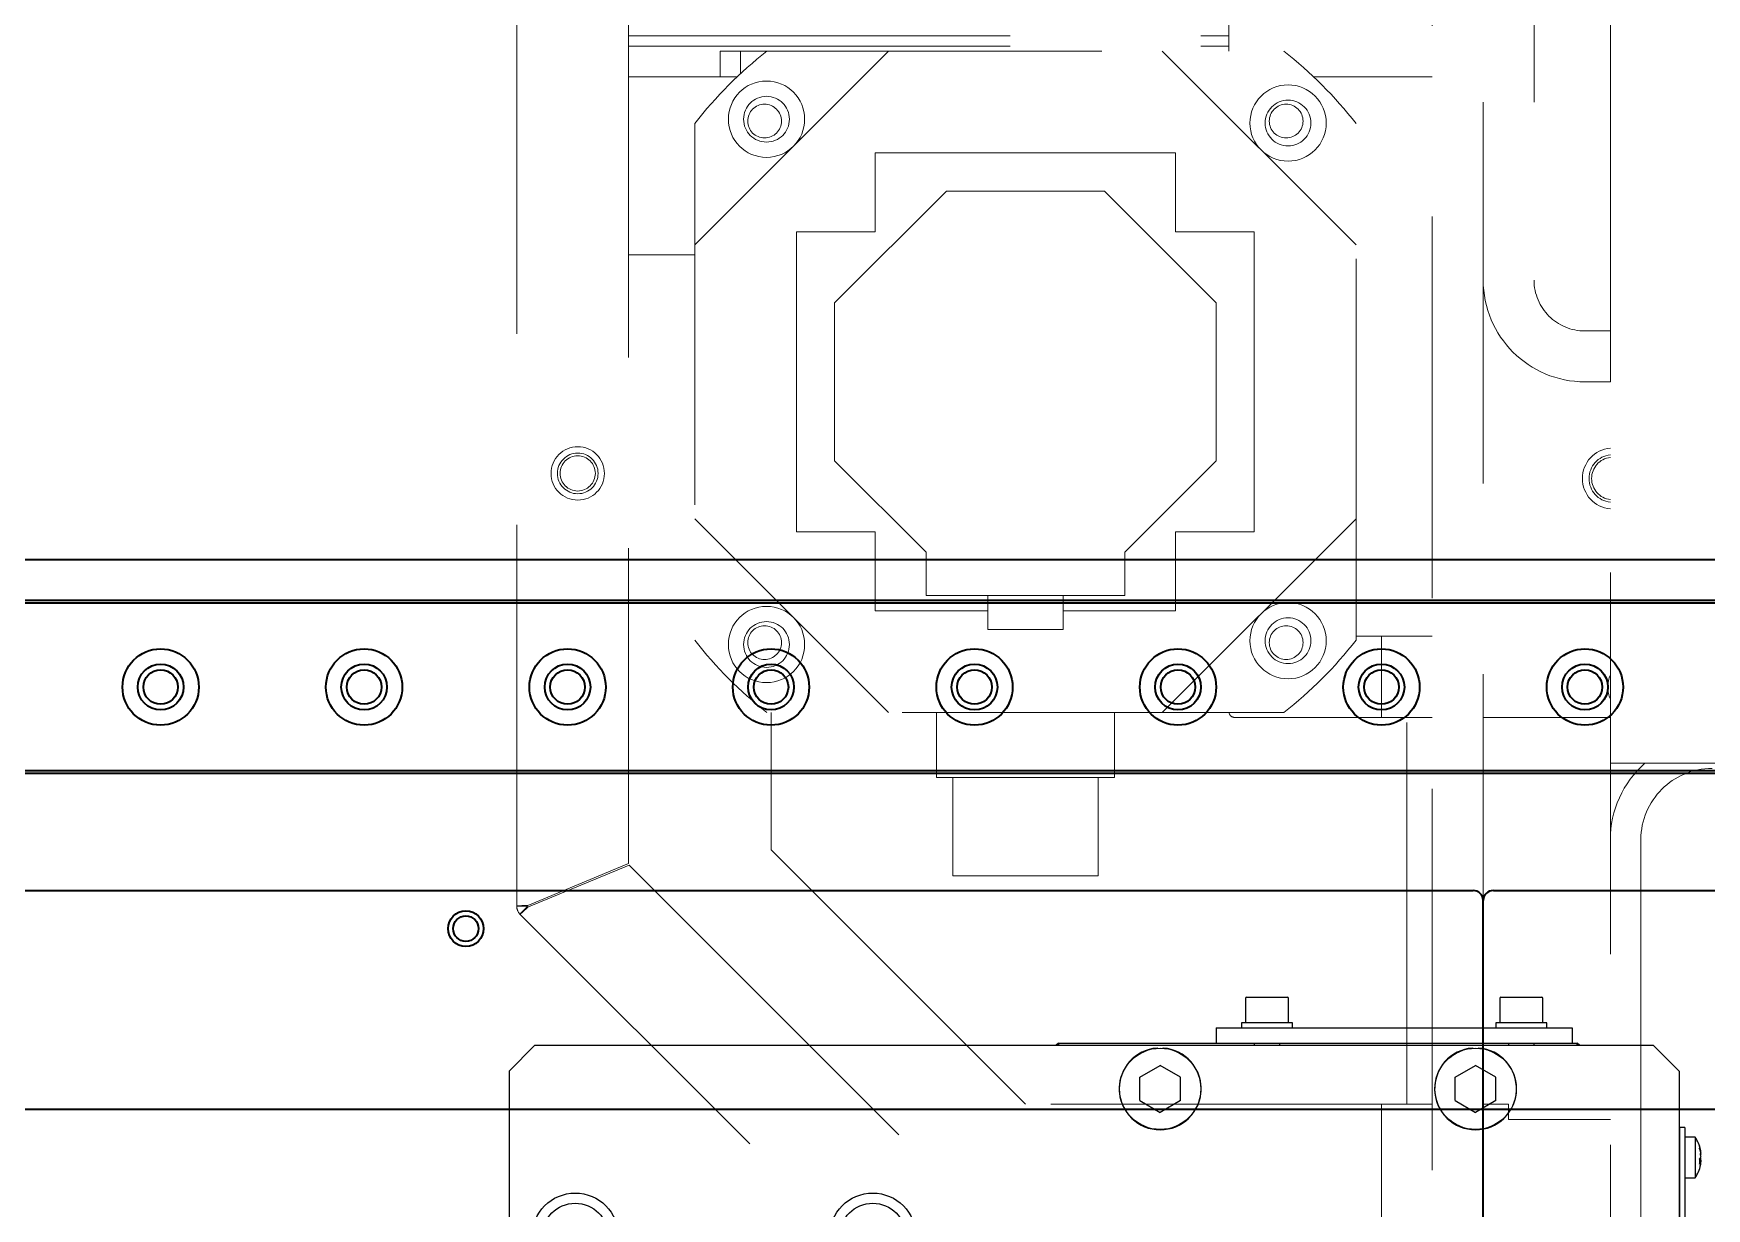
# Model space of a CAD drawing. Header units: inches. Extents: x 16559 to 58559, y 6500 to 36200.
# Drawn here: x 34559.6 to 34888.5, y 23091.7 to 23322.7 of the extents above; entities that cross this region are included whole.
import ezdxf

# ---------------------------------------------------------------- set-up
doc = ezdxf.new("R2010")
doc.units = ezdxf.units.IN
doc.header["$LTSCALE"] = 300
doc.linetypes.add('NASCOSTA', pattern=[0.375, 0.25, -0.125])
doc.layers.add('GUIDE', color=4, linetype='Continuous', lineweight=35)
doc.layers.add('MACCHINA', color=40, linetype='Continuous')
doc.layers.add('MORSE', color=41, linetype='Continuous')

# ---------------------------------------------------------------- blocks, each defined once
blk = doc.blocks.new('A$C4fed211f')
at = {"layer": 'MACCHINA', "color": 254, "linetype": 'NASCOSTA', "lineweight": 5}
for p, q in [((-890, 950), (-890, 390)), ((-1090, 266.91), (-1090, 739.52)), ((-875, 670), (-875, 200)), ((-900, 650), (-900, 200)), ((-910, 515), (-910, -983.88)), ((-1068, 449.79), (-1068, 275.28)), ((-950, 435), (-950, 450)), ((-1068, 438), (-950, 438)), ((-1068, 436), (-950, 436)), ((-1016.92, 435), (-1055, 396.92)), ((-1050, 430), (-1050, 435)), ((-1050, 435), (-939.19, 435)), ((-1046, 435), (-1046, 430.58)), ((-925, 396.92), (-963.08, 435)), ((-1046.62, 430), (-1068, 430)), ((-933.38, 430), (-910, 430)), ((-1055, 420.81), (-1055, 319.19)), ((-925, 319.19), (-925, 420.81)), ((-1019.5, 399.5), (-1019.5, 415)), ((-1019.5, 415), (-960.5, 415)), ((-960.5, 415), (-960.5, 399.5)), ((-1027.5, 385.53), (-1005.53, 407.5)), ((-1005.53, 407.5), (-974.47, 407.5)), ((-974.47, 407.5), (-952.5, 385.53)), ((-1035, 340.5), (-1035, 399.5)), ((-1035, 399.5), (-1019.5, 399.5)), ((-960.5, 399.5), (-945, 399.5)), ((-945, 399.5), (-945, 340.5)), ((-1055, 395), (-1068, 395)), ((-1027.5, 354.47), (-1027.5, 385.53)), ((-952.5, 385.53), (-952.5, 354.47)), ((-880, 380), (-875, 380)), ((-875, 370), (-880, 370)), ((-1009.53, 336.5), (-1027.5, 354.47)), ((-952.5, 354.47), (-970.47, 336.5)), ((-1016.92, 305), (-1055, 343.08)), ((-925, 343.08), (-963.08, 305)), ((-1019.5, 340.5), (-1035, 340.5)), ((-1019.5, 325), (-1019.5, 340.5)), ((-945, 340.5), (-960.5, 340.5)), ((-960.5, 340.5), (-960.5, 325)), ((-1009.53, 328), (-1009.53, 336.5)), ((-970.47, 336.5), (-970.47, 328)), ((-970.47, 328), (-1009.53, 328)), ((-997.4, 328), (-997.4, 321.3)), ((-982.6, 321.3), (-982.6, 328)), ((-997.4, 325), (-1019.5, 325)), ((-960.5, 325), (-982.6, 325)), ((-997.4, 321.3), (-982.6, 321.3)), ((-925, 320), (-910, 320)), ((-920, 320), (-920, 304)), ((-939.19, 305), (-1040.81, 305)), ((-1040, 305), (-1040, 278)), ((-1007.5, 292.2), (-1007.5, 305)), ((-972.5, 292.2), (-972.5, 305)), ((-910, 304), (-948.8, 304)), ((-915, 228), (-915, 304)), ((-900, 304), (-875, 304)), ((-875, 295), (-775, 295)), ((-972.5, 292.2), (-1007.5, 292.2)), ((-1004.29, 292.2), (-1004.29, 272.9)), ((-975.71, 272.9), (-975.71, 292.2)), ((-869, 280), (-869, 199.95)), ((-990, 228), (-1040, 278)), ((-1068, 275.28), (-1087.8, 267.07)), ((-1087.69, 266.8), (-1067.89, 275)), ((-1067.89, 275), (-955, 162.11)), ((-1004.29, 272.9), (-975.71, 272.9)), ((-1088, 266.91), (-1090, 266.91)), ((-1087.94, 266.77), (-1089.36, 265.36)), ((-964.64, 140.64), (-1089.36, 265.36)), ((-910, 228), (-990, 228)), ((-920, 200), (-920, 228)), ((-895, 228), (-900, 228)), ((-895, 228), (-895, 225)), ((-895, 225), (-875, 225))]:
    blk.add_line(p, q, dxfattribs=at)
for centre, radius in [((-1040.89, 421.64), 7.5), ((-938.36, 420.89), 7.5), ((-1040.89, 421.64), 4.5), ((-1041.27, 421.27), 3.32), ((-938.36, 420.89), 4.5), ((-938.73, 421.27), 3.32), ((-1078, 352), 5.25), ((-1078, 352), 4), ((-1078, 352), 3.46), ((-1040.89, 318.36), 7.5), ((-938.36, 319.11), 7.5), ((-1040.89, 318.36), 4.5), ((-938.36, 319.11), 4.5), ((-1041.27, 318.73), 3.32), ((-938.73, 318.73), 3.32)]:
    blk.add_circle(centre, radius, dxfattribs=at)
for centre, radius, start, end in [((-990, 370), 82.5, 128.0123, 141.9877), ((-990, 370), 82.5, 38.0123, 51.9877), ((-880, 390), 20, 180, 270), ((-880, 390), 10, 180, 270), ((-874.5, 351), 6, 94.7802, 265.2198), ((-874.5, 351), 4.69, 96.1225, 263.8775), ((-874.5, 351), 4.19, 96.8568, 263.1432), ((-990, 370), 82.5, 218.0123, 231.9877), ((-990, 370), 82.5, 308.0123, 321.9877), ((-869.5, 310), 6, 156.4435, 203.5565), ((-948.8, 305.2), 1.2, 189.5941, 270), ((-855, 280), 20, 131.4096, 180), ((-855, 280), 14, 90, 180), ((-1087.8, 266.91), 2.2, 180, 225), ((-1087.8, 266.91), 0.2, 180, 225)]:
    blk.add_arc(centre, radius, start, end, dxfattribs=at)
for points in [[(-1087.8, 267.07), (-1088.09, 267.06), (-1088.66, 267.03), (-1089.39, 266.99), (-1089.9, 266.95), (-1089.97, 266.92), (-1090, 266.91)], [(-1089.36, 265.36), (-1089.32, 265.37), (-1089.26, 265.4), (-1088.87, 265.73), (-1088.33, 266.21), (-1087.9, 266.6), (-1087.69, 266.8)], [(-1087.8, 267.07), (-1087.83, 267.06), (-1087.88, 267.03), (-1087.94, 266.99), (-1087.99, 266.95), (-1088, 266.92), (-1088, 266.91)], [(-1087.94, 266.77), (-1087.93, 266.76), (-1087.91, 266.75), (-1087.84, 266.75), (-1087.77, 266.77), (-1087.71, 266.79), (-1087.69, 266.8)]]:
    blk.add_open_spline(points, degree=3, dxfattribs=at)
blk = doc.blocks.new('A$C8cf30650')
at = {"layer": 'GUIDE'}
for p, q in [((4100, 335), (100, 335)), ((3980, 327), (-20, 327)), ((3980, 326.5), (-20, 326.5)), ((3980, 293.5), (-20, 293.5)), ((4100, 293), (-20, 293)), ((102, 270), (2098, 270)), ((2102, 270), (4098, 270)), ((2100, 44), (2100, 268)), ((100, 227), (4100, 227))]:
    blk.add_line(p, q, dxfattribs=at)
for centre, radius in [((1840, 310), 7.5), ((1880, 310), 7.5), ((1920, 310), 7.5), ((1960, 310), 7.5), ((2000, 310), 7.5), ((2040, 310), 7.5), ((2080, 310), 7.5), ((2120, 310), 7.5), ((1840, 310), 4.5), ((1840, 310), 3.4), ((1880, 310), 4.5), ((1880, 310), 3.4), ((1920, 310), 4.5), ((1920, 310), 3.4), ((1960, 310), 4.5), ((1960, 310), 3.4), ((2000, 310), 4.5), ((2000, 310), 3.4), ((2040, 310), 4.5), ((2040, 310), 3.4), ((2080, 310), 4.5), ((2080, 310), 3.4), ((2120, 310), 4.5), ((2120, 310), 3.4), ((1900, 262.5), 3.5), ((1900, 262.5), 2.5)]:
    blk.add_circle(centre, radius, dxfattribs=at)
for centre, start, end in [((2098, 268), 0, 90), ((2102, 268), 90, 180)]:
    blk.add_arc(centre, 2, start, end, dxfattribs=at)
blk = doc.blocks.new('A$C9daba7a7')
at = {"layer": 'MORSE'}
for p, q in [((-46.75, 248.8), (-46.75, 244)), ((-46.55, 249), (-42.5, 249)), ((-42.5, 249), (-38.45, 249)), ((-38.25, 244), (-38.25, 248.8)), ((3.25, 248.8), (3.25, 244)), ((3.45, 249), (7.5, 249)), ((7.5, 249), (11.55, 249)), ((11.75, 244), (11.75, 248.8)), ((-47.5, 244), (-47.5, 243)), ((-37.5, 244), (-47.5, 244)), ((-37.5, 243), (-37.5, 244)), ((2.5, 244), (2.5, 243)), ((12.5, 244), (2.5, 244)), ((12.5, 243), (12.5, 244)), ((-52.5, 243), (-52.5, 240)), ((-52.5, 243), (17.5, 243)), ((17.5, 243), (17.5, 240)), ((-186.5, 239.5), (-191.5, 234.5)), ((33.5, 239.5), (-186.5, 239.5)), ((-83.5, 240), (-84, 239.5)), ((-83.5, 240), (-83.5, 239.5)), ((-83.5, 240), (-52.5, 240)), ((-64.12, 239.03), (-64.12, 238.98)), ((-62.88, 238.98), (-62.88, 239.03)), ((-52.5, 240), (17.5, 240)), ((-45, 240), (-45, 239.5)), ((-40, 239.5), (-40, 240)), ((-2.12, 239.03), (-2.12, 238.98)), ((-0.88, 238.98), (-0.88, 239.03)), ((5, 240), (5, 239.5)), ((10, 239.5), (10, 240)), ((17.5, 240), (18.5, 240)), ((18.5, 239.5), (18.5, 240)), ((19, 239.5), (18.5, 240)), ((38.5, 234.5), (33.5, 239.5)), ((-191.5, 234.5), (-191.5, 60)), ((-67.5, 233.31), (-63.5, 235.62)), ((-59.5, 233.31), (-63.5, 235.62)), ((-5.5, 233.31), (-1.5, 235.62)), ((2.5, 233.31), (-1.5, 235.62)), ((38.5, 234.5), (38.5, 60)), ((-67.5, 228.69), (-67.5, 233.31)), ((-59.5, 228.69), (-59.5, 233.31)), ((-5.5, 228.69), (-5.5, 233.31)), ((2.5, 228.69), (2.5, 233.31)), ((-67.5, 228.69), (-63.5, 226.38)), ((-59.5, 228.69), (-63.5, 226.38)), ((-5.5, 228.69), (-1.5, 226.38)), ((2.5, 228.69), (-1.5, 226.38)), ((38.65, 223.42), (38.5, 223.42)), ((38.65, 220.42), (38.65, 223.42)), ((39.65, 223.42), (38.65, 223.42)), ((38.65, 159.58), (38.65, 220.42)), ((39.65, 223.42), (39.65, 220.42)), ((41.65, 221.5), (39.65, 221.5)), ((39.65, 220.42), (39.65, 159.58)), ((41.65, 221.5), (41.65, 213.5)), ((42.82, 217.32), (42.58, 217.26)), ((42.82, 218.13), (42.7, 218.06)), ((42.82, 218.57), (42.74, 218.53)), ((42.82, 218.39), (42.78, 218.37)), ((42.82, 216.87), (42.56, 217.03)), ((42.82, 216.61), (42.57, 216.68)), ((42.82, 216.43), (42.79, 216.44)), ((39.65, 213.5), (41.65, 213.5))]:
    blk.add_line(p, q, dxfattribs=at)
at = {"layer": 'MORSE', "flags": 128}
for points in [[(42.82, 218.39), (42.8, 218.5), (42.79, 218.56)], [(42.82, 216.87), (42.79, 216.73), (42.78, 216.63)]]:
    blk.add_lwpolyline(points, dxfattribs=at)
at = {"layer": 'MORSE'}
for centre, radius in [((-63.5, 231), 8), ((-1.5, 231), 8), ((-178.5, 202), 8.5), ((-178.5, 202), 6.5), ((-120, 202), 8.5), ((-120, 202), 6.5)]:
    blk.add_circle(centre, radius, dxfattribs=at)
for centre, radius, start, end in [((-46.55, 248.8), 0.2, 90, 180), ((-38.45, 248.8), 0.2, 0, 90), ((3.45, 248.8), 0.2, 90, 180), ((11.55, 248.8), 0.2, 0, 90), ((-63.5, 231), 8.05, 94.4529, 85.5471), ((-1.5, 231), 8.05, 94.4529, 85.5471), ((35.88, 217.5), 7.02, 12.3382, 34.708), ((36.83, 217.71), 6.05, 8.2239, 19.0334), ((41.42, 219.46), 1.15, 348.9237, 11.0763), ((36.83, 217.27), 6.05, 8.2239, 19.0334), ((41.41, 218.19), 1.49, 319.4162, 339.9557), ((35.95, 216.69), 6.62, 355.3965, 4.6035), ((42.55, 217.86), 0.378, 46.2673, 77.4818), ((39.24, 216.82), 3.68, 13.4454, 22.5167), ((39.42, 218.13), 3.49, 340.1365, 346.6839), ((41.59, 216.89), 1.29, 19.3339, 27.8921), ((35.88, 217.5), 7.02, 325.292, 347.6618), ((41.41, 217.13), 1.49, 319.4162, 339.9557), ((35.55, 217.64), 7.34, 344.9527, 351.9608), ((38.64, 217.14), 4.23, 340.5837, 350.2418), ((36.86, 217.29), 6.02, 347.6604, 351.7896)]:
    blk.add_arc(centre, radius, start, end, dxfattribs=at)

msp = doc.modelspace()

# ---------------------------------------------------------------- block references
at = {"layer": 'GUIDE'}
msp.add_blockref('A$C8cf30650', (32744.563, 22884.213), dxfattribs=at)
at = {"layer": 'MACCHINA'}
msp.add_blockref('A$C4fed211f', (35744.563, 22884.213), dxfattribs=at)
at = {"layer": 'MORSE'}
msp.add_blockref('A$C9daba7a7', (34844.563, 22884.213), dxfattribs=at)

doc.saveas('drawing.dxf')
